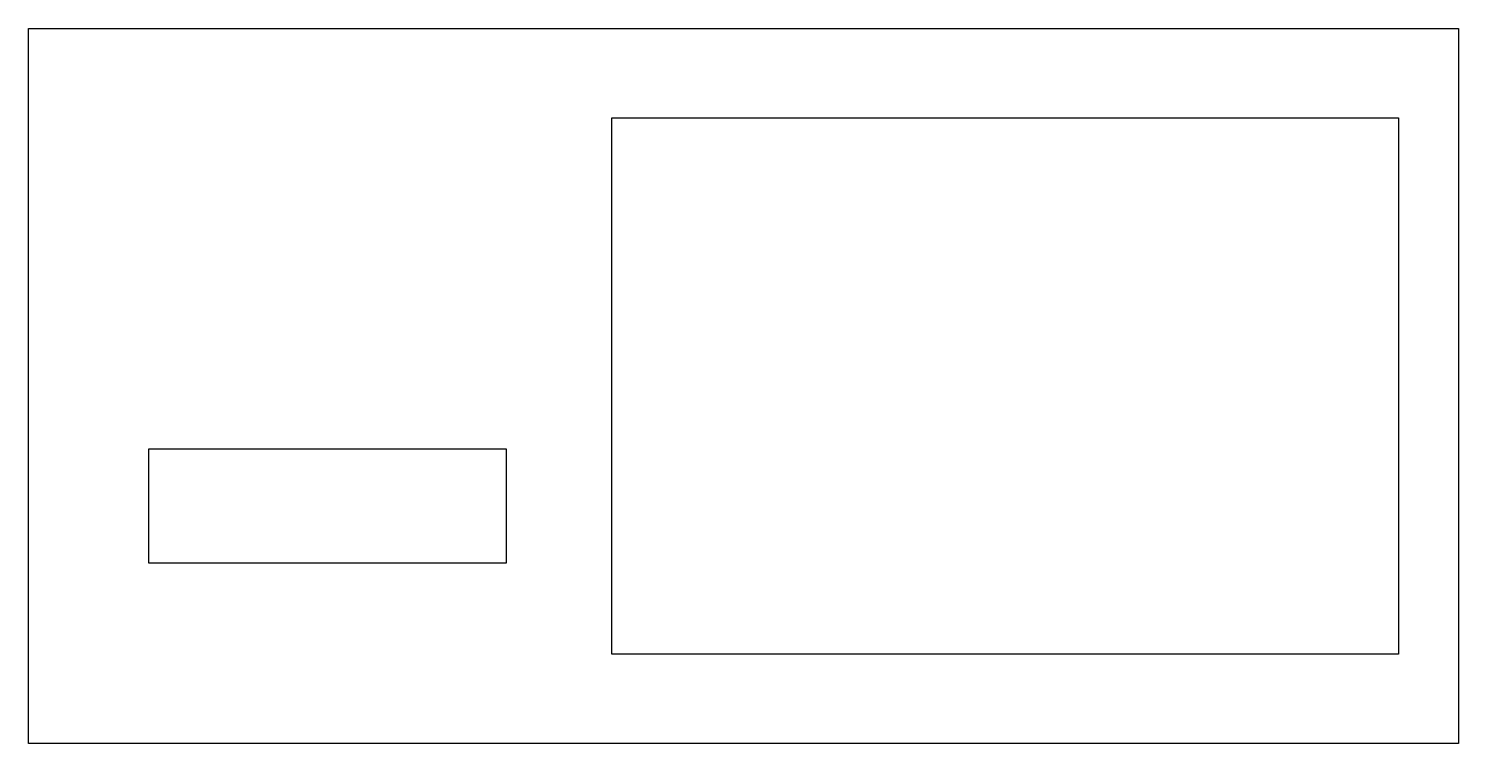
# Model space of a CAD drawing. Extents: x 0 to 200, y 0 to 100.
import ezdxf

# ---------------------------------------------------------------- set-up
doc = ezdxf.new("R2010")
doc.units = 0
doc.layers.add('Camada_1', color=7, linetype='CONTINUOUS')

msp = doc.modelspace()

# ---------------------------------------------------------------- linework, layer by layer
at = {"layer": 'Camada_1', "color": 7}
for p, q in [((0.132291, 100.132499), (200.132431, 100.132499)), ((0.132291, 0.132429), (0.132291, 100.132499)), ((200.132431, 100.132499), (200.132431, 0.132429)), ((81.736675, 87.632523), (191.736673, 87.632523)), ((81.736675, 12.632405), (81.736675, 87.632523)), ((191.736673, 87.632523), (191.736673, 12.632405)), ((16.933333, 41.331496), (66.933237, 41.331496)), ((16.933333, 25.331612), (16.933333, 41.331496)), ((66.933237, 41.331496), (66.933237, 25.331612)), ((66.933237, 25.331612), (16.933333, 25.331612)), ((191.736673, 12.632405), (81.736675, 12.632405)), ((200.132431, 0.132429), (0.132291, 0.132429))]:
    msp.add_line(p, q, dxfattribs=at)

doc.saveas('drawing.dxf')
